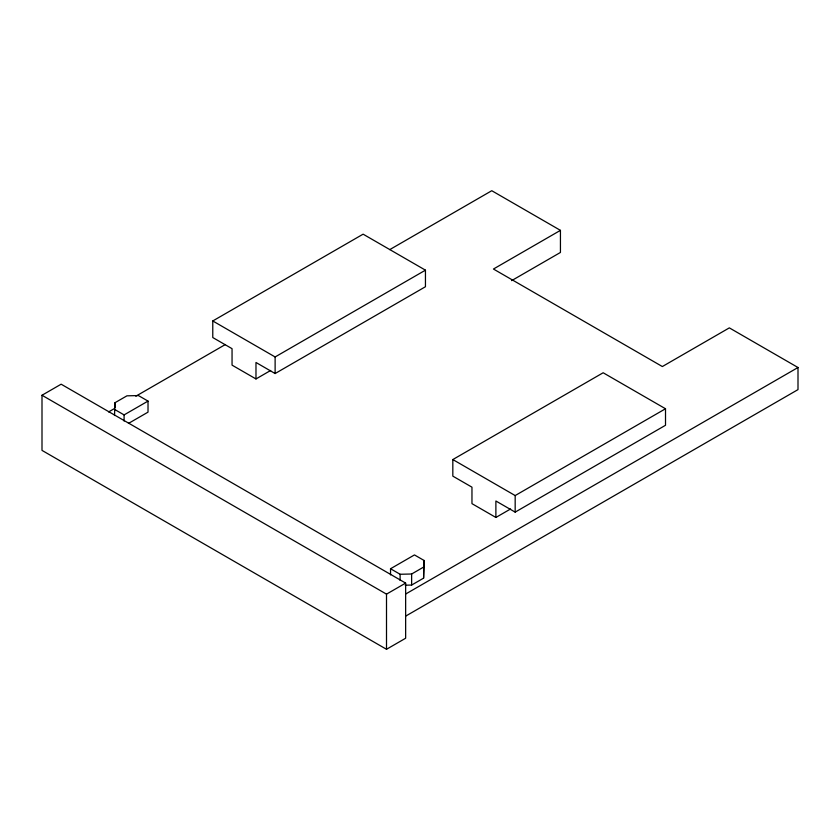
<?xml version="1.0" encoding="UTF-8"?>
<svg xmlns="http://www.w3.org/2000/svg" width="840" height="840" viewBox="0 0 840 840"><rect width="100%" height="100%" fill="white"/><g stroke="black" fill="none" stroke-linecap="round" stroke-linejoin="round"><path stroke-width="1.26" d="M114.523 415.527L114.965 402.738L126.934 395.829L138.442 395.567L148.019 401.1L148.019 412.146L128.447 423.444M405.227 585.197L411.632 585.06L423.591 578.151L424.032 560.448L414.467 554.925L390.537 568.743L390.537 574.875M423.591 578.151L424.032 560.448M42 395.252L61.142 384.195L405.647 583.097L405.647 638.232L386.505 649.288L42 450.387L42 395.252L386.505 594.143L405.647 583.097M255.98 378.945L232.05 365.137L232.05 348.673L212.772 337.544L212.772 320.964L363.111 234.171L425.45 270.165L425.45 286.734L275.121 373.538L255.98 362.481L255.98 378.945L270.669 370.461M108.623 411.925L114.282 408.649M135.828 396.218L225.383 344.516M389.75 249.617L491.768 190.712L560.438 230.359L560.438 252.452L511.613 280.644M114.523 409.385L124.089 414.907L148.019 401.1M212.772 320.964L275.121 356.958L425.45 270.165M560.438 230.359L493.447 269.031L662.351 366.544L729.341 327.873L798 367.51L798 389.613L405.772 616.056M495.884 517.461L471.965 503.643L471.965 487.179L452.823 476.133L452.823 459.554L603.162 372.76L665.511 408.755L665.511 425.271L515.172 512.127L495.884 500.997L495.884 517.461L510.584 508.977M452.823 459.554L515.172 495.558L665.511 408.755M390.537 568.743L400.113 574.266L411.632 574.004L423.591 567.105M405.772 593.964L798 367.51M515.172 495.558L515.172 512.127M411.632 574.004L411.632 585.06M400.113 574.266L400.113 580.409M386.505 594.143L386.505 649.288M275.121 356.958L275.121 373.538M124.089 414.907L124.089 421.05M114.965 402.738L114.965 407.642"/></g></svg>
